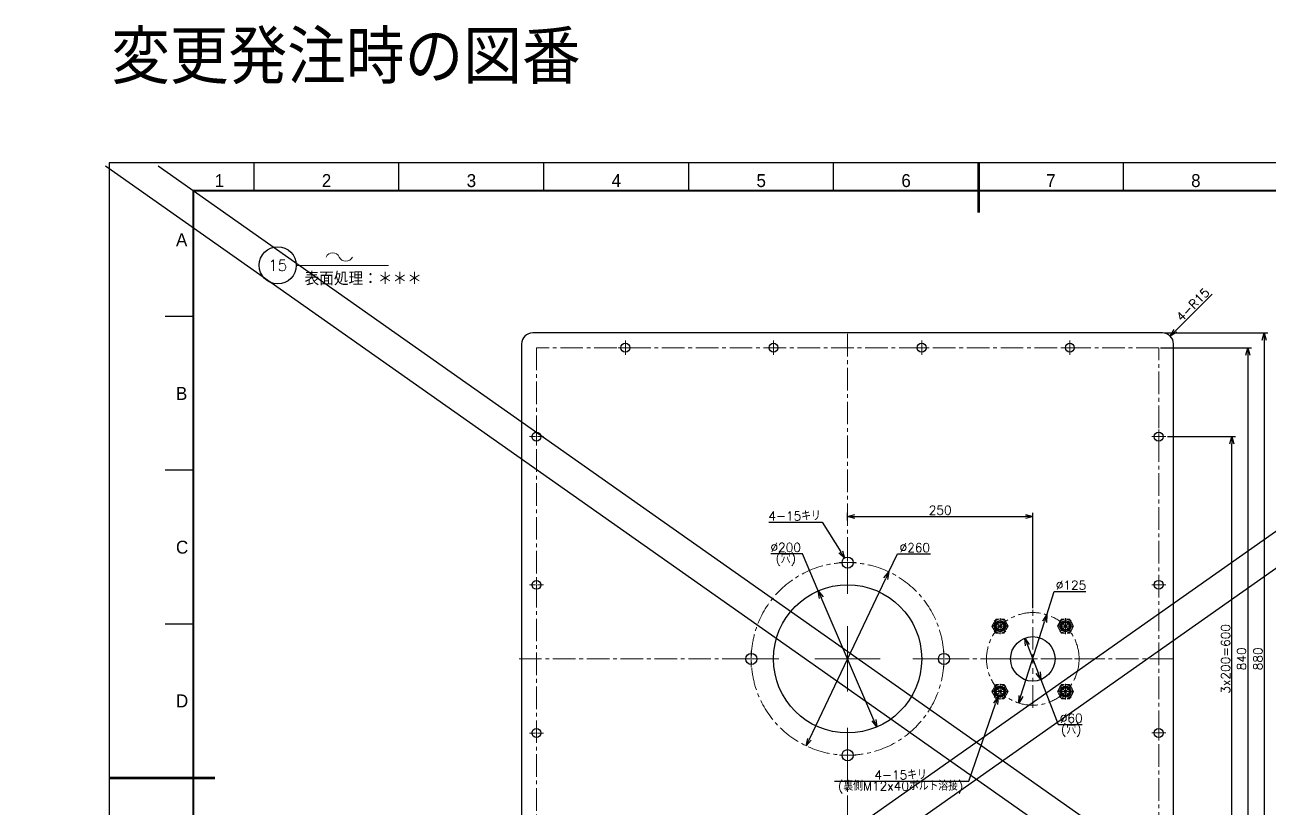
# Model space of a CAD drawing. Header units: millimetres. Extents: x 0 to 7745, y -34 to 1846.
# Drawn here: x 2538 to 4217, y 790 to 1846 of the extents above; entities that cross this region are included whole.
import ezdxf
from ezdxf import colors
from ezdxf.entities.mleader import LeaderData, LeaderLine
from ezdxf.enums import TextEntityAlignment as Align
from ezdxf.math import Vec2, Vec3

# ---------------------------------------------------------------- set-up
doc = ezdxf.new("R2010")
doc.units = ezdxf.units.MM
doc.header["$LTSCALE"] = 1.6
doc.header["$PDMODE"] = 99
doc.header["$PDSIZE"] = 1
doc.linetypes.add('CENTER2', pattern=[28.575, 19.05, -3.175, 3.175, -3.175])
doc.linetypes.add('HIDDEN2', pattern=[4.7625, 3.175, -1.5875])
for name, color, linetype, lineweight in [('01_外形線', 7, 'Continuous', 25), ('03_かくれ線', 6, 'HIDDEN2', 13), ('04_中心線', 1, 'CENTER2', 9), ('07_TEXT', 3, 'Continuous', 13), ('08_DIM', 3, 'Continuous', 13), ('99_図枠', 7, 'Continuous', 40)]:
    doc.layers.add(name, color=color, linetype=linetype, lineweight=lineweight)
doc.styles.add('KSS_TXT', font='txt.shx', dxfattribs={"bigfont": 'extfont2.shx'})
doc.styles.get("Standard").update_dxf_attribs({"font": 'txt.shx', "bigfont": 'extfont2.shx'})
doc.styles.add('表題用', font='MS PGothic.ttf')
doc.dimstyles.new('KSS_DIM', dxfattribs={"dimscale": 4, "dimtxt": 3, "dimasz": 2.5, "dimexe": 1.25, "dimexo": 0.625, "dimtad": 1, "dimdsep": 46, "dimtxsty": 'KSS_TXT', "dimblk": 'OPEN30', "dimcen": 0, "dimazin": 2, "dimtfac": 0.75, "dimtmove": 0, "dimatfit": 3, "dimldrblk": 'OPEN30', "dimfxl": 1.25, "dimtolj": 1, "dimarcsym": 0})
doc.dimstyles.new('KSS_DIM$3', dxfattribs={"dimscale": 4, "dimtxt": 3, "dimasz": 2.5, "dimexe": 1.25, "dimexo": 0.625, "dimtad": 1, "dimtih": 1, "dimtoh": 1, "dimdsep": 46, "dimtxsty": 'KSS_TXT', "dimblk": 'OPEN30', "dimcen": 0, "dimazin": 2, "dimtfac": 0.75, "dimtofl": 0, "dimtmove": 0, "dimatfit": 3, "dimldrblk": 'OPEN30', "dimfxl": 1.25, "dimtolj": 1, "dimarcsym": 0})

# ---------------------------------------------------------------- blocks, each defined once
blk = doc.blocks.new('*U283')
at = {"layer": '04_中心線', "color": 0, "linetype": 'CENTER2', "transparency": 16777216}
for p, q in [((-9.5, 0), (-1.2, 0)), ((0, 1.2), (0, 9.5)), ((1.2, 0), (9.5, 0)), ((0, -9.5), (0, -1.2))]:
    blk.add_line(p, q, dxfattribs=at)
at = {"layer": '04_中心線', "color": 0, "linetype": 'Continuous', "transparency": 16777216}
for p, q in [((-0.6, 0), (0.6, 0)), ((0, -0.6), (0, 0.6))]:
    blk.add_line(p, q, dxfattribs=at)
blk = doc.blocks.new('*U280')
at = {"layer": '04_中心線', "color": 0, "linetype": 'CENTER2', "transparency": 16777216}
for p, q in [((-9.5, 0), (-1.2, 0)), ((0, 1.2), (0, 9.5)), ((1.2, 0), (9.5, 0)), ((0, -9.5), (0, -1.2))]:
    blk.add_line(p, q, dxfattribs=at)
at = {"layer": '04_中心線', "color": 0, "linetype": 'Continuous', "transparency": 16777216}
for p, q in [((-0.6, 0), (0.6, 0)), ((0, -0.6), (0, 0.6))]:
    blk.add_line(p, q, dxfattribs=at)
blk = doc.blocks.new('*U282')
at = {"layer": '04_中心線', "color": 0, "linetype": 'CENTER2', "transparency": 16777216}
for p, q in [((-9.5, 0), (-1.2, 0)), ((0, 1.2), (0, 9.5)), ((1.2, 0), (9.5, 0)), ((0, -9.5), (0, -1.2))]:
    blk.add_line(p, q, dxfattribs=at)
at = {"layer": '04_中心線', "color": 0, "linetype": 'Continuous', "transparency": 16777216}
for p, q in [((-0.6, 0), (0.6, 0)), ((0, -0.6), (0, 0.6))]:
    blk.add_line(p, q, dxfattribs=at)
blk = doc.blocks.new('*U272')
at = {"layer": '04_中心線', "color": 0, "linetype": 'CENTER2', "transparency": 16777216}
for p, q in [((-9.5, 0), (-1.2, 0)), ((0, 1.2), (0, 9.5)), ((1.2, 0), (9.5, 0)), ((0, -9.5), (0, -1.2))]:
    blk.add_line(p, q, dxfattribs=at)
at = {"layer": '04_中心線', "color": 0, "linetype": 'Continuous', "transparency": 16777216}
for p, q in [((-0.6, 0), (0.6, 0)), ((0, -0.6), (0, 0.6))]:
    blk.add_line(p, q, dxfattribs=at)
blk = doc.blocks.new('*U273')
at = {"layer": '04_中心線', "color": 0, "linetype": 'CENTER2', "transparency": 16777216}
for p, q in [((-9.5, 0), (-1.2, 0)), ((0, 1.2), (0, 9.5)), ((1.2, 0), (9.5, 0)), ((0, -9.5), (0, -1.2))]:
    blk.add_line(p, q, dxfattribs=at)
at = {"layer": '04_中心線', "color": 0, "linetype": 'Continuous', "transparency": 16777216}
for p, q in [((-0.6, 0), (0.6, 0)), ((0, -0.6), (0, 0.6))]:
    blk.add_line(p, q, dxfattribs=at)
blk = doc.blocks.new('*U271')
at = {"layer": '04_中心線', "color": 0, "linetype": 'CENTER2', "transparency": 16777216}
for p, q in [((-9.5, 0), (-1.2, 0)), ((0, 1.2), (0, 9.5)), ((1.2, 0), (9.5, 0)), ((0, -9.5), (0, -1.2))]:
    blk.add_line(p, q, dxfattribs=at)
at = {"layer": '04_中心線', "color": 0, "linetype": 'Continuous', "transparency": 16777216}
for p, q in [((-0.6, 0), (0.6, 0)), ((0, -0.6), (0, 0.6))]:
    blk.add_line(p, q, dxfattribs=at)
blk = doc.blocks.new('*U276')
at = {"layer": '04_中心線', "color": 0, "linetype": 'CENTER2', "transparency": 16777216}
for p, q in [((-9.5, 0), (-1.2, 0)), ((0, 1.2), (0, 9.5)), ((1.2, 0), (9.5, 0)), ((0, -9.5), (0, -1.2))]:
    blk.add_line(p, q, dxfattribs=at)
at = {"layer": '04_中心線', "color": 0, "linetype": 'Continuous', "transparency": 16777216}
for p, q in [((-0.6, 0), (0.6, 0)), ((0, -0.6), (0, 0.6))]:
    blk.add_line(p, q, dxfattribs=at)
blk = doc.blocks.new('*U277')
at = {"layer": '04_中心線', "color": 0, "linetype": 'CENTER2', "transparency": 16777216}
for p, q in [((-9.5, 0), (-1.2, 0)), ((0, 1.2), (0, 9.5)), ((1.2, 0), (9.5, 0)), ((0, -9.5), (0, -1.2))]:
    blk.add_line(p, q, dxfattribs=at)
at = {"layer": '04_中心線', "color": 0, "linetype": 'Continuous', "transparency": 16777216}
for p, q in [((-0.6, 0), (0.6, 0)), ((0, -0.6), (0, 0.6))]:
    blk.add_line(p, q, dxfattribs=at)
blk = doc.blocks.new('*U275')
at = {"layer": '04_中心線', "color": 0, "linetype": 'CENTER2', "transparency": 16777216}
for p, q in [((-9.5, 0), (-1.2, 0)), ((0, 1.2), (0, 9.5)), ((1.2, 0), (9.5, 0)), ((0, -9.5), (0, -1.2))]:
    blk.add_line(p, q, dxfattribs=at)
at = {"layer": '04_中心線', "color": 0, "linetype": 'Continuous', "transparency": 16777216}
for p, q in [((-0.6, 0), (0.6, 0)), ((0, -0.6), (0, 0.6))]:
    blk.add_line(p, q, dxfattribs=at)
blk = doc.blocks.new('*U278')
at = {"layer": '04_中心線', "color": 0, "linetype": 'CENTER2', "transparency": 16777216}
for p, q in [((-9.5, 0), (-1.2, 0)), ((0, 1.2), (0, 9.5)), ((1.2, 0), (9.5, 0)), ((0, -9.5), (0, -1.2))]:
    blk.add_line(p, q, dxfattribs=at)
at = {"layer": '04_中心線', "color": 0, "linetype": 'Continuous', "transparency": 16777216}
for p, q in [((-0.6, 0), (0.6, 0)), ((0, -0.6), (0, 0.6))]:
    blk.add_line(p, q, dxfattribs=at)
blk = doc.blocks.new('*U279')
at = {"layer": '04_中心線', "color": 0, "linetype": 'CENTER2', "transparency": 16777216}
for p, q in [((0, 88), (0, 443.5)), ((-443.5, 0), (-88, 0)), ((88, 0), (443.5, 0)), ((0, -443.5), (0, -88))]:
    blk.add_line(p, q, dxfattribs=at)
at = {"layer": '04_中心線', "color": 0, "linetype": 'Continuous', "transparency": 16777216}
for p, q in [((0, -44), (0, 44)), ((-44, 0), (44, 0))]:
    blk.add_line(p, q, dxfattribs=at)
blk = doc.blocks.new('*U287')
at = {"layer": '04_中心線', "color": 0, "linetype": 'CENTER2', "transparency": 16777216}
for p, q in [((-11, 0), (-1.5, 0)), ((0, 1.5), (0, 11)), ((1.5, 0), (11, 0)), ((0, -11), (0, -1.5))]:
    blk.add_line(p, q, dxfattribs=at)
at = {"layer": '04_中心線', "color": 0, "linetype": 'Continuous', "transparency": 16777216}
for p, q in [((-0.75, 0), (0.75, 0)), ((0, -0.75), (0, 0.75))]:
    blk.add_line(p, q, dxfattribs=at)
blk = doc.blocks.new('*U288')
at = {"layer": '04_中心線', "color": 0, "linetype": 'CENTER2', "transparency": 16777216}
for p, q in [((-11, 0), (-1.5, 0)), ((0, 1.5), (0, 11)), ((1.5, 0), (11, 0)), ((0, -11), (0, -1.5))]:
    blk.add_line(p, q, dxfattribs=at)
at = {"layer": '04_中心線', "color": 0, "linetype": 'Continuous', "transparency": 16777216}
for p, q in [((-0.75, 0), (0.75, 0)), ((0, -0.75), (0, 0.75))]:
    blk.add_line(p, q, dxfattribs=at)
blk = doc.blocks.new('*U289')
at = {"layer": '04_中心線', "color": 0, "linetype": 'CENTER2', "transparency": 16777216}
for p, q in [((-11, 0), (-1.5, 0)), ((0, 1.5), (0, 11)), ((1.5, 0), (11, 0)), ((0, -11), (0, -1.5))]:
    blk.add_line(p, q, dxfattribs=at)
at = {"layer": '04_中心線', "color": 0, "linetype": 'Continuous', "transparency": 16777216}
for p, q in [((-0.75, 0), (0.75, 0)), ((0, -0.75), (0, 0.75))]:
    blk.add_line(p, q, dxfattribs=at)
blk = doc.blocks.new('*U290')
at = {"layer": '04_中心線', "color": 0, "linetype": 'CENTER2', "transparency": 16777216}
for p, q in [((-11, 0), (-1.5, 0)), ((0, 1.5), (0, 11)), ((1.5, 0), (11, 0)), ((0, -11), (0, -1.5))]:
    blk.add_line(p, q, dxfattribs=at)
at = {"layer": '04_中心線', "color": 0, "linetype": 'Continuous', "transparency": 16777216}
for p, q in [((-0.75, 0), (0.75, 0)), ((0, -0.75), (0, 0.75))]:
    blk.add_line(p, q, dxfattribs=at)
blk = doc.blocks.new('_Open30')
at = {"color": 0, "linetype": 'ByBlock', "lineweight": -2}
for p, q in [((-1, 0.27), (0, 0)), ((0, 0), (-1, -0.27)), ((0, 0), (-1, 0))]:
    blk.add_line(p, q, dxfattribs=at)
blk = doc.blocks.new('*D295')
at = {"layer": '08_DIM', "color": 0, "lineweight": -2, "transparency": 16777216}
for p, q in [((3648.8, 1176.8), (3648.8, 1187.2)), ((3658.8, 1182.2), (3888.8, 1182.2)), ((3898.8, 1058.6), (3898.8, 1187.2))]:
    blk.add_line(p, q, dxfattribs=at)
at = {"layer": 'Defpoints', "color": 0, "transparency": 16777216}
for p in [(3898.8, 1182.2), (3648.8, 1174.3), (3898.8, 1056.1)]:
    blk.add_point(p, dxfattribs=at)
at = {"layer": '08_DIM', "color": 0, "lineweight": -2, "transparency": 16777216, "xscale": 10, "yscale": 10, "zscale": 10, "rotation": 180}
blk.add_blockref('_Open30', (3648.8, 1182.2), dxfattribs=at)
at = {"layer": '08_DIM', "color": 0, "lineweight": -2, "transparency": 16777216, "xscale": 10, "yscale": 10, "zscale": 10}
blk.add_blockref('_Open30', (3898.8, 1182.2), dxfattribs=at)
at = {"layer": '08_DIM', "color": 0, "transparency": 16777216, "insert": (3773.8, 1190.7), "char_height": 12, "attachment_point": 5, "style": 'KSS_TXT'}
blk.add_mtext('\\A1;250', dxfattribs=at)
blk = doc.blocks.new('*D296')
at = {"layer": '08_DIM', "color": 0, "linetype": 'ByBlock', "lineweight": -2, "transparency": 16777216}
for p, q in [((3704.6, 1107.5), (3716.1, 1131.7)), ((3716.1, 1131.7), (3760.6, 1131.7)), ((3597.4, 881.7), (3700.3, 1098.5))]:
    blk.add_line(p, q, dxfattribs=at)
at = {"layer": 'Defpoints', "color": 0, "transparency": 16777216}
for p in [(3704.6, 1107.5), (3593.1, 872.6)]:
    blk.add_point(p, dxfattribs=at)
at = {"layer": '08_DIM', "color": 0, "lineweight": -2, "transparency": 16777216, "xscale": 10, "yscale": 10, "zscale": 10}
for p, rotation in [((3704.6, 1107.5), 64.6004417280221), ((3593.1, 872.6), 244.6004417280221)]:
    blk.add_blockref('_Open30', p, dxfattribs=dict(at, rotation=rotation))
at = {"layer": '08_DIM', "color": 0, "transparency": 16777216, "insert": (3739.6, 1140.2), "char_height": 12, "attachment_point": 5, "style": 'KSS_TXT'}
blk.add_mtext('\\A1;%%C260', dxfattribs=at)
blk = doc.blocks.new('*D297')
at = {"layer": '08_DIM', "color": 0, "lineweight": -2, "transparency": 16777216}
for p, q in [((3542.5, 1174.4), (3614.6, 1174.4)), ((3614.6, 1174.4), (3639.5, 1134.7))]:
    blk.add_line(p, q, dxfattribs=at)
at = {"layer": 'Defpoints', "color": 0, "transparency": 16777216}
for p in [(3644.8, 1126.2), (3652.8, 1113.5)]:
    blk.add_point(p, dxfattribs=at)
at = {"layer": '08_DIM', "color": 0, "lineweight": -2, "transparency": 16777216, "xscale": 10, "yscale": 10, "zscale": 10, "rotation": 302.0703225470202}
blk.add_blockref('_Open30', (3644.8, 1126.2), dxfattribs=at)
at = {"layer": '08_DIM', "color": 0, "transparency": 16777216, "insert": (3577.3, 1182.9), "char_height": 12, "attachment_point": 5, "style": 'KSS_TXT'}
blk.add_mtext('\\A1;4-15キリ', dxfattribs=at)
blk = doc.blocks.new('*D291')
at = {"layer": '08_DIM', "color": 0, "lineweight": -2, "transparency": 16777216}
for p, q in [((3812.3, 825), (3848.7, 929.6)), ((3631, 825), (3812.3, 825))]:
    blk.add_line(p, q, dxfattribs=at)
at = {"layer": 'Defpoints', "color": 0, "transparency": 16777216}
for p in [(3856.9, 953.2), (3851.9, 939)]:
    blk.add_point(p, dxfattribs=at)
at = {"layer": '08_DIM', "color": 0, "lineweight": -2, "transparency": 16777216, "xscale": 10, "yscale": 10, "zscale": 10, "rotation": 70.85017810021199}
blk.add_blockref('_Open30', (3851.9, 939), dxfattribs=at)
at = {"layer": '08_DIM', "color": 0, "transparency": 16777216, "char_height": 12, "attachment_point": 5, "style": 'KSS_TXT'}
for s, insert in [('\\A1;4-15キリ', (3720.4, 833.5)), ('\\A1;(裏側M12x40ボルト溶接)', (3720.4, 816.5))]:
    blk.add_mtext(s, dxfattribs=dict(at, insert=insert))
blk = doc.blocks.new('*D292')
at = {"layer": '08_DIM', "color": 0, "linetype": 'ByBlock', "lineweight": -2, "transparency": 16777216}
for p, q in [((3917.9, 1049.6), (3927.9, 1081)), ((3927.9, 1081), (3970.4, 1081)), ((3882.8, 940.1), (3914.8, 1040.1))]:
    blk.add_line(p, q, dxfattribs=at)
at = {"layer": 'Defpoints', "color": 0, "transparency": 16777216}
for p in [(3917.9, 1049.6), (3879.8, 930.5)]:
    blk.add_point(p, dxfattribs=at)
at = {"layer": '08_DIM', "color": 0, "lineweight": -2, "transparency": 16777216, "xscale": 10, "yscale": 10, "zscale": 10}
for p, rotation in [((3917.9, 1049.6), 72.26274277847683), ((3879.8, 930.5), 252.2627427784768)]:
    blk.add_blockref('_Open30', p, dxfattribs=dict(at, rotation=rotation))
at = {"layer": '08_DIM', "color": 0, "transparency": 16777216, "insert": (3950.4, 1089.5), "char_height": 12, "attachment_point": 5, "style": 'KSS_TXT'}
blk.add_mtext('\\A1;%%C125', dxfattribs=at)
blk = doc.blocks.new('*D293')
at = {"layer": '08_DIM', "color": 0, "linetype": 'ByBlock', "lineweight": -2, "transparency": 16777216}
for p, q in [((3891.6, 1008.7), (3906.1, 971.4)), ((3909.7, 962.1), (3933.2, 901.4)), ((3933.2, 901.4), (3965.7, 901.4))]:
    blk.add_line(p, q, dxfattribs=at)
at = {"layer": 'Defpoints', "color": 0, "transparency": 16777216}
for p in [(3888, 1018), (3909.7, 962.1)]:
    blk.add_point(p, dxfattribs=at)
at = {"layer": '08_DIM', "color": 0, "lineweight": -2, "transparency": 16777216, "xscale": 10, "yscale": 10, "zscale": 10}
for p, rotation in [((3888, 1018), 111.1932044632491), ((3909.7, 962.1), 291.1932044632491)]:
    blk.add_blockref('_Open30', p, dxfattribs=dict(at, rotation=rotation))
at = {"layer": '08_DIM', "color": 0, "transparency": 16777216, "char_height": 12, "attachment_point": 5, "style": 'KSS_TXT'}
for s, insert in [('\\A1;%%C60', (3950.7, 909.9)), ('\\A1;(穴)', (3950.7, 892.9))]:
    blk.add_mtext(s, dxfattribs=dict(at, insert=insert))
blk = doc.blocks.new('*D294')
at = {"layer": '08_DIM', "color": 0, "linetype": 'ByBlock', "lineweight": -2, "transparency": 16777216}
for p, q in [((3587.8, 1132), (3545.3, 1132)), ((3609.3, 1081.9), (3587.8, 1132)), ((3684.4, 907.4), (3613.3, 1072.7))]:
    blk.add_line(p, q, dxfattribs=at)
at = {"layer": 'Defpoints', "color": 0, "transparency": 16777216}
for p in [(3609.3, 1081.9), (3688.3, 898.2)]:
    blk.add_point(p, dxfattribs=at)
at = {"layer": '08_DIM', "color": 0, "lineweight": -2, "transparency": 16777216, "xscale": 10, "yscale": 10, "zscale": 10}
for p, rotation in [((3609.3, 1081.9), 113.2718934983957), ((3688.3, 898.2), 293.2718934983957)]:
    blk.add_blockref('_Open30', p, dxfattribs=dict(at, rotation=rotation))
at = {"layer": '08_DIM', "color": 0, "transparency": 16777216, "char_height": 12, "attachment_point": 5, "style": 'KSS_TXT'}
for s, insert in [('\\A1;%%C200', (3565.3, 1140.5)), ('\\A1;(穴)', (3565.3, 1123.5))]:
    blk.add_mtext(s, dxfattribs=dict(at, insert=insert))
blk = doc.blocks.new('*U298')
at = {"layer": '04_中心線', "color": 0, "linetype": 'CENTER2', "transparency": 16777216}
for p, q in [((0, 12.5), (0, 66)), ((-66, 0), (-12.5, 0)), ((12.5, 0), (66, 0)), ((0, -66), (0, -12.5))]:
    blk.add_line(p, q, dxfattribs=at)
at = {"layer": '04_中心線', "color": 0, "linetype": 'Continuous', "transparency": 16777216}
for p, q in [((-6.25, 0), (6.25, 0)), ((0, -6.25), (0, 6.25))]:
    blk.add_line(p, q, dxfattribs=at)
blk = doc.blocks.new('*U299')
at = {"layer": '04_中心線', "color": 0, "linetype": 'CENTER2', "transparency": 16777216}
for p, q in [((-11, 0), (-1.5, 0)), ((0, 1.5), (0, 11)), ((1.5, 0), (11, 0)), ((0, -11), (0, -1.5))]:
    blk.add_line(p, q, dxfattribs=at)
at = {"layer": '04_中心線', "color": 0, "linetype": 'Continuous', "transparency": 16777216}
for p, q in [((-0.7, 0), (0.7, 0)), ((0, -0.7), (0, 0.7))]:
    blk.add_line(p, q, dxfattribs=at)
blk = doc.blocks.new('*U300')
at = {"layer": '04_中心線', "color": 0, "linetype": 'CENTER2', "transparency": 16777216}
for p, q in [((-11, 0), (-1.5, 0)), ((0, 1.5), (0, 11)), ((1.5, 0), (11, 0)), ((0, -11), (0, -1.5))]:
    blk.add_line(p, q, dxfattribs=at)
at = {"layer": '04_中心線', "color": 0, "linetype": 'Continuous', "transparency": 16777216}
for p, q in [((-0.7, 0), (0.7, 0)), ((0, -0.7), (0, 0.7))]:
    blk.add_line(p, q, dxfattribs=at)
blk = doc.blocks.new('*U301')
at = {"layer": '04_中心線', "color": 0, "linetype": 'CENTER2', "transparency": 16777216}
for p, q in [((-11, 0), (-1.5, 0)), ((0, 1.5), (0, 11)), ((1.5, 0), (11, 0)), ((0, -11), (0, -1.5))]:
    blk.add_line(p, q, dxfattribs=at)
at = {"layer": '04_中心線', "color": 0, "linetype": 'Continuous', "transparency": 16777216}
for p, q in [((-0.7, 0), (0.7, 0)), ((0, -0.7), (0, 0.7))]:
    blk.add_line(p, q, dxfattribs=at)
blk = doc.blocks.new('*U302')
at = {"layer": '04_中心線', "color": 0, "linetype": 'CENTER2', "transparency": 16777216}
for p, q in [((-11, 0), (-1.5, 0)), ((0, 1.5), (0, 11)), ((1.5, 0), (11, 0)), ((0, -11), (0, -1.5))]:
    blk.add_line(p, q, dxfattribs=at)
at = {"layer": '04_中心線', "color": 0, "linetype": 'Continuous', "transparency": 16777216}
for p, q in [((-0.7, 0), (0.7, 0)), ((0, -0.7), (0, 0.7))]:
    blk.add_line(p, q, dxfattribs=at)
blk = doc.blocks.new('*D305')
at = {"layer": '08_DIM', "color": 0, "lineweight": -2, "transparency": 16777216}
for p, q in [((4080.8, 1290.1), (4172.6, 1290.1)), ((4167.6, 700.1), (4167.6, 1280.1)), ((4080.8, 690.1), (4172.6, 690.1))]:
    blk.add_line(p, q, dxfattribs=at)
at = {"layer": 'Defpoints', "color": 0, "transparency": 16777216}
for p in [(4078.3, 1290.1), (4167.6, 1290.1), (4078.3, 690.1)]:
    blk.add_point(p, dxfattribs=at)
at = {"layer": '08_DIM', "color": 0, "lineweight": -2, "transparency": 16777216, "xscale": 10, "yscale": 10, "zscale": 10}
for p, rotation in [((4167.6, 1290.1), 90), ((4167.6, 690.1), 270)]:
    blk.add_blockref('_Open30', p, dxfattribs=dict(at, rotation=rotation))
at = {"layer": '08_DIM', "color": 0, "transparency": 16777216, "insert": (4159.1, 990.1), "char_height": 12, "attachment_point": 5, "rotation": 90, "style": 'KSS_TXT'}
blk.add_mtext('\\A1;3x200=600', dxfattribs=at)
blk = doc.blocks.new('*D306')
at = {"layer": '08_DIM', "color": 0, "lineweight": -2, "transparency": 16777216}
for p, q in [((4076.3, 1430.1), (4216.3, 1430.1)), ((4211.3, 1420.1), (4211.3, 560.1)), ((4076.3, 550.1), (4216.3, 550.1))]:
    blk.add_line(p, q, dxfattribs=at)
at = {"layer": 'Defpoints', "color": 0, "transparency": 16777216}
for p in [(4073.8, 1430.1), (4073.8, 550.1), (4211.3, 550.1)]:
    blk.add_point(p, dxfattribs=at)
at = {"layer": '08_DIM', "color": 0, "lineweight": -2, "transparency": 16777216, "xscale": 10, "yscale": 10, "zscale": 10}
for p, rotation in [((4211.3, 1430.1), 90), ((4211.3, 550.1), 270)]:
    blk.add_blockref('_Open30', p, dxfattribs=dict(at, rotation=rotation))
at = {"layer": '08_DIM', "color": 0, "transparency": 16777216, "insert": (4202.8, 990.1), "char_height": 12, "attachment_point": 5, "rotation": 90, "style": 'KSS_TXT'}
blk.add_mtext('\\A1;880', dxfattribs=at)
blk = doc.blocks.new('*D307')
at = {"layer": '08_DIM', "color": 0, "lineweight": -2, "transparency": 16777216}
for p, q in [((4071.3, 1410.1), (4194.1, 1410.1)), ((4189.1, 1400.1), (4189.1, 580.1)), ((4071.3, 570.1), (4194.1, 570.1))]:
    blk.add_line(p, q, dxfattribs=at)
at = {"layer": 'Defpoints', "color": 0, "transparency": 16777216}
for p in [(4068.8, 1410.1), (4068.8, 570.1), (4189.1, 570.1)]:
    blk.add_point(p, dxfattribs=at)
at = {"layer": '08_DIM', "color": 0, "lineweight": -2, "transparency": 16777216, "xscale": 10, "yscale": 10, "zscale": 10}
for p, rotation in [((4189.1, 1410.1), 90), ((4189.1, 570.1), 270)]:
    blk.add_blockref('_Open30', p, dxfattribs=dict(at, rotation=rotation))
at = {"layer": '08_DIM', "color": 0, "transparency": 16777216, "insert": (4180.6, 990.1), "char_height": 12, "attachment_point": 5, "rotation": 90, "style": 'KSS_TXT'}
blk.add_mtext('\\A1;840', dxfattribs=at)
blk = doc.blocks.new('AM_BALLOON1')
at = {"transparency": 16777216}
blk.add_circle((0, 0), 5, dxfattribs=at)
blk.add_attdef('B_NUMBER', text='', height=3, dxfattribs=at).set_placement((0, 0), align=Align.MIDDLE_CENTER)
blk = doc.blocks.new('_OPEN')
at = {"color": 0, "linetype": 'ByBlock'}
for p, q in [((-1, 0.17), (0, 0)), ((0, 0), (-1, -0.17)), ((0, 0), (-1, 0))]:
    blk.add_line(p, q, dxfattribs=at)
blk = doc.blocks.new('p1ba05')
for centre, start, end in [((-2.95, 0.29), 24.2276, 155.5758), ((0, 1.62), 204.2276, 335.5758)]:
    blk.add_arc(centre, 1.62, start, end)
blk = doc.blocks.new('*D309')
at = {"layer": '08_DIM', "color": 0, "lineweight": -2, "transparency": 16777216}
blk.add_line((4091.5, 1432.7), (4141.1, 1482.3), dxfattribs=at)
at = {"layer": 'Defpoints', "color": 0, "transparency": 16777216}
for p in [(4193.3, 1534.5), (4193.3, 1534.5), (4084.4, 1425.7)]:
    blk.add_point(p, dxfattribs=at)
at = {"layer": '08_DIM', "color": 0, "lineweight": -2, "transparency": 16777216, "xscale": 10, "yscale": 10, "zscale": 10, "rotation": 225}
blk.add_blockref('_Open30', (4084.4, 1425.7), dxfattribs=at)
at = {"layer": '08_DIM', "color": 0, "transparency": 16777216, "insert": (4114.9, 1468.2), "char_height": 12, "attachment_point": 5, "rotation": 45, "style": 'KSS_TXT'}
blk.add_mtext('\\A1;4-R15', dxfattribs=at)

msp = doc.modelspace()

# ---------------------------------------------------------------- linework, layer by layer
for p, q in [((2646.993, 1655.492), (4999.083, 0)), ((4999.083, 1655.492), (2646.993, 0)), ((4928.044, 1655.492), (2646.993, 50)), ((2718.032, 1655.492), (4999.083, 50)), ((4003.589, 1430.066), (4003.589, 1430.066))]:
    msp.add_line(p, q)
at = {"layer": '01_外形線'}
msp.add_lwpolyline([(3223.831, 550.066), (4073.831, 550.066, 0.41421356), (4088.831, 565.066), (4088.831, 1415.066, 0.41421356), (4073.831, 1430.066), (3223.831, 1430.066, 0.41421356), (3208.831, 1415.066), (3208.831, 565.066, 0.41421356)], format="xyb", close=True, dxfattribs=at)
for centre, radius in [((3348.831, 1410.066), 6), ((3548.831, 1410.066), 6), ((3748.831, 1410.066), 6), ((3948.831, 1410.066), 6), ((3228.831, 1290.026), 6), ((4068.831, 1290.066), 6), ((3648.831, 1120.066), 7.5), ((3228.831, 1089.986), 6), ((4068.831, 1090.066), 6), ((3648.831, 990.066), 100), ((3854.637, 1034.26), 7.5), ((3943.025, 1034.26), 7.5), ((3854.637, 1034.26), 6), ((3854.637, 1034.26), 5.053), ((3943.025, 1034.26), 6), ((3943.025, 1034.26), 5.053), ((3898.831, 990.066), 30), ((3518.831, 990.066), 7.5), ((3778.831, 990.066), 7.5), ((3854.637, 945.872), 7.5), ((3854.637, 945.872), 6), ((3854.637, 945.872), 5.053), ((3943.025, 945.872), 7.5), ((3943.025, 945.872), 6), ((3943.025, 945.872), 5.053), ((3228.831, 889.986), 6), ((4068.831, 890.066), 6), ((3648.831, 860.066), 7.5)]:
    msp.add_circle(centre, radius, dxfattribs=at)
at = {"layer": '03_かくれ線'}
for points in [[(3849.152, 1043.76), (3843.667, 1034.26)], [(3860.122, 1043.76), (3849.152, 1043.76)], [(3865.606, 1034.26), (3860.122, 1043.76)], [(3937.54, 1043.76), (3932.056, 1034.26)], [(3948.51, 1043.76), (3937.54, 1043.76)], [(3953.995, 1034.26), (3948.51, 1043.76)], [(3843.667, 1034.26), (3849.152, 1024.76)], [(3849.152, 1024.76), (3860.122, 1024.76)], [(3860.122, 1024.76), (3865.606, 1034.26)], [(3932.056, 1034.26), (3937.54, 1024.76)], [(3937.54, 1024.76), (3948.51, 1024.76)], [(3948.51, 1024.76), (3953.995, 1034.26)], [(3849.152, 955.372), (3843.667, 945.872)], [(3843.667, 945.872), (3849.152, 936.372)], [(3860.122, 955.372), (3849.152, 955.372)], [(3865.606, 945.872), (3860.122, 955.372)], [(3860.122, 936.372), (3865.606, 945.872)], [(3937.54, 955.372), (3932.056, 945.872)], [(3932.056, 945.872), (3937.54, 936.372)], [(3948.51, 955.372), (3937.54, 955.372)], [(3953.995, 945.872), (3948.51, 955.372)], [(3948.51, 936.372), (3953.995, 945.872)], [(3849.152, 936.372), (3860.122, 936.372)], [(3937.54, 936.372), (3948.51, 936.372)]]:
    msp.add_lwpolyline(points, dxfattribs=at)
for centre in [(3854.637, 1034.26), (3943.025, 1034.26), (3854.637, 945.872), (3943.025, 945.872)]:
    msp.add_circle(centre, 9.5, dxfattribs=at)
at = {"layer": '04_中心線'}
msp.add_lwpolyline([(3228.831, 570.066), (4068.831, 570.066), (4068.831, 1410.066), (3228.831, 1410.066)], close=True, dxfattribs=at)
for points in [[(3854.637, 1045.01), (3854.637, 1023.51)], [(3943.025, 1045.01), (3943.025, 1023.51)], [(3865.387, 1034.26), (3843.887, 1034.26)], [(3953.775, 1034.26), (3932.275, 1034.26)], [(3854.637, 956.622), (3854.637, 935.122)], [(3943.025, 956.622), (3943.025, 935.122)], [(3865.387, 945.872), (3843.887, 945.872)], [(3953.775, 945.872), (3932.275, 945.872)]]:
    msp.add_lwpolyline(points, dxfattribs=at)
for centre, radius in [((3648.831, 990.066), 130), ((3898.831, 990.066), 62.5)]:
    msp.add_circle(centre, radius, dxfattribs=at)
at = {"layer": '08_DIM'}
msp.add_line((2904.602, 1521.219), (3028.952, 1521.219), dxfattribs=at)
at = {"layer": '99_図枠', "lineweight": 25}
for p, q in [((2847.673, 1621.615), (2847.673, 1659.49)), ((3043.256, 1621.615), (3043.256, 1659.49)), ((3238.839, 1621.615), (3238.839, 1659.49)), ((3434.421, 1621.615), (3434.421, 1659.49)), ((3630.004, 1621.615), (3630.004, 1659.49)), ((4021.17, 1621.615), (4021.17, 1659.49)), ((2765.6, 1452.033), (2727.725, 1452.033)), ((2765.6, 1244.575), (2727.725, 1244.575)), ((2765.6, 1037.118), (2727.725, 1037.118))]:
    msp.add_line(p, q, dxfattribs=at)
at = {"layer": '99_図枠', "lineweight": 53}
for p, q in [((3825.587, 1659.49), (3825.587, 1592.48)), ((2652.09, 829.66), (2794.735, 829.66))]:
    msp.add_line(p, q, dxfattribs=at)
at = {"layer": '99_図枠'}
msp.add_lwpolyline([(2765.6, 37.706), (4961.208, 37.706), (4961.208, 1621.615), (2765.6, 1621.615)], close=True, dxfattribs=at)
at = {"layer": 'Defpoints'}
msp.add_lwpolyline([(2652.09, 0), (4999.083, 0), (4999.083, 1659.49), (2652.09, 1659.49)], close=True, dxfattribs=at)

# ---------------------------------------------------------------- block references
at = {"layer": '04_中心線', "linetype": 'CENTER2'}
for name, p in [('*U279', (3648.831, 990.066)), ('*U273', (4068.831, 1290.066)), ('*U287', (3648.831, 1120.066)), ('*U272', (4068.831, 1090.066)), ('*U298', (3898.831, 990.066)), ('*U289', (3518.831, 990.066)), ('*U288', (3778.831, 990.066)), ('*U271', (4068.831, 890.066)), ('*U290', (3648.831, 860.066))]:
    msp.add_blockref(name, p, dxfattribs=at)
for name, p, rotation in [('*U278', (3348.831, 1410.066), 89.99999999999999), ('*U275', (3548.831, 1410.066), 89.99999999999999), ('*U276', (3748.831, 1410.066), 89.99999999999999), ('*U277', (3948.831, 1410.066), 89.99999999999999), ('*U280', (3228.831, 1290.026), 180), ('*U283', (3228.831, 1089.986), 180), ('*U300', (3854.637, 1034.26), 45.00000000000001), ('*U299', (3943.025, 1034.26), 45.00000000000001), ('*U301', (3854.637, 945.872), 45.00000000000001), ('*U302', (3943.025, 945.872), 45.00000000000001), ('*U282', (3228.831, 889.986), 180)]:
    msp.add_blockref(name, p, dxfattribs=dict(at, rotation=rotation))
at = {"layer": '08_DIM', "xscale": 6, "yscale": 6, "zscale": 6}
msp.add_blockref('p1ba05', (2971.476, 1526.69), dxfattribs=at)

# ---------------------------------------------------------------- texts
at = {"layer": '07_TEXT', "attachment_point": 1, "style": 'KSS_TXT'}
for s, insert, char_height in [('変更発注時の図番', (2654.841, 1838.092), 72), ('表面処理：＊＊＊', (2915.744, 1512.28), 18)]:
    msp.add_mtext(s, dxfattribs=dict(at, insert=insert, char_height=char_height))
at = {"layer": '99_図枠', "lineweight": 13, "style": '表題用'}
for s, p in [('1', (2800.924, 1621.615)), ('2', (2945.465, 1621.615)), ('3', (3141.047, 1621.615)), ('4', (3336.63, 1621.615)), ('5', (3532.213, 1621.615)), ('6', (3727.796, 1621.615)), ('7', (3923.378, 1621.615)), ('8', (4118.961, 1621.615))]:
    msp.add_text(s, height=17.481, dxfattribs=at).set_placement(p, align=Align.BOTTOM_CENTER)
for s, p in [('A', (2742.292, 1555.761)), ('B', (2742.292, 1348.304)), ('C', (2742.292, 1140.846)), ('D', (2742.292, 933.389))]:
    msp.add_text(s, height=17.481, dxfattribs=at).set_placement(p, align=Align.MIDDLE_LEFT)

# ---------------------------------------------------------------- dimensions: what is measured, and where the dimension line sits
at = {"layer": '08_DIM'}
dim = msp.add_linear_dim(base=(4193.273, 1534.508), p1=(4084.438, 1425.673), p2=(4193.273, 1534.508), angle=45, text='4-R15', dimstyle='KSS_DIM', override={"dimse1": 1, "dimse2": 1, "dimsd2": 1}, dxfattribs=at)
dim.commit()
dim.dimension.update_dxf_attribs({"geometry": '*D309', "text_midpoint": (4120.912, 1462.148), "dimtype": 161})
for base, p1, p2, picture, middle in [((4211.28, 550.066), (4073.831, 1430.066), (4073.831, 550.066), '*D306', (4202.78, 990.066)), ((4189.087, 570.066), (4068.831, 1410.066), (4068.831, 570.066), '*D307', (4180.587, 990.066))]:
    dim = msp.add_linear_dim(base=base, p1=p1, p2=p2, angle=90, dimstyle='KSS_DIM', dxfattribs=at)
    dim.commit()
    dim.dimension.update_dxf_attribs({"geometry": picture, "text_midpoint": middle})
dim = msp.add_linear_dim(base=(4167.607, 1290.066), p1=(4078.331, 690.066), p2=(4078.331, 1290.066), angle=90, text='3x200=<>', dimstyle='KSS_DIM', dxfattribs=at)
dim.commit()
dim.dimension.update_dxf_attribs({"geometry": '*D305', "text_midpoint": (4159.107, 990.066)})
dim = msp.add_linear_dim(base=(3898.831, 1182.194), p1=(3648.831, 1174.283), p2=(3898.831, 1056.066), dimstyle='KSS_DIM', dxfattribs=at)
dim.commit()
dim.dimension.update_dxf_attribs({"geometry": '*D295', "text_midpoint": (3773.831, 1190.694)})
for p1, p2, text, override, picture, middle in [((3652.813, 1113.494), (3644.849, 1126.205), '4-<>キリ', {"dimpost": '<>'}, '*D297', (3577.33, 1174.434)), ((3856.863, 953.191), (3851.942, 939.021), '4-<>', {"dimpost": '<>キリ\\X(裏側M12x40ボルト溶接)'}, '*D291', (3720.434, 824.962))]:
    dim = msp.add_diameter_dim_2p(p1=p1, p2=p2, text=text, dimstyle='KSS_DIM$3', override=override, dxfattribs=at)
    dim.commit()
    dim.dimension.update_dxf_attribs({"geometry": picture, "text_midpoint": middle, "dimtype": 163})
for p1, p2, override, picture, middle in [((3688.34, 898.202), (3609.322, 1081.93), {"dimpost": '%%C<>\\X(穴)', "dimtix": 1, "dimatfit": 2, "dimfxl": 1.2}, '*D294', (3565.269, 1132.042)), ((3593.07, 872.632), (3704.592, 1107.5), {"dimpost": '%%C<>', "dimtix": 1, "dimatfit": 2, "dimfxl": 1.2}, '*D296', (3739.592, 1131.72)), ((3879.79, 930.537), (3917.872, 1049.595), {"dimpost": '%%C<>', "dimtix": 1, "dimatfit": 2, "dimfxl": 1.2}, '*D292', (3950.432, 1081.047)), ((3887.986, 1018.037), (3909.676, 962.095), {"dimpost": '%%C<>\\X(穴)', "dimtix": 1, "dimatfit": 2, "dimfxl": 1.2}, '*D293', (3950.705, 901.413))]:
    dim = msp.add_diameter_dim_2p(p1=p1, p2=p2, dimstyle='KSS_DIM$3', override=override, dxfattribs=at)
    dim.commit()
    dim.dimension.update_dxf_attribs({"geometry": picture, "text_midpoint": middle, "dimtype": 163})

# ---------------------------------------------------------------- leaders
ml = msp.add_multileader_block('Standard', dxfattribs=at)
ml.set_content('AM_BALLOON1', color=256, scale=5)
ml.set_attribute('B_NUMBER', '15', width=0)
ml.set_leader_properties(color=256, linetype='ByLayer', lineweight=-1)
ml.set_arrow_properties(name='OPEN')
ml.build(insert=Vec2(0, 0))
ml.multileader.update_dxf_attribs({"leader_type": 0, "has_dogleg": 0, "text_right_attachment_type": 6, "dogleg_length": 0, "arrow_head_size": 10, "scale": 2.5, "block_connection_type": 1})
ctx = ml.context
ctx.base_point, ctx.scale, ctx.char_height, ctx.arrow_head_size, ctx.landing_gap_size, ctx.plane_origin = Vec3(2879.573, 1521.239), 2.5, 20, 10, 10, Vec3(2879.573, 1521.239)
ctx.right_attachment, ctx.attachment_type = 6, 1
notes = []
notes.append((ctx, [(0, (0, 0, 0), (0, 0), (1, 0), 1, [])]))
ctx.block.insert = Vec3(2879.573, 1521.239)
ml = msp.add_multileader_block('Standard', dxfattribs=at)
ml.set_content('AM_BALLOON1', color=256, scale=5)
ml.set_attribute('B_NUMBER', '15', width=0)
ml.set_leader_properties(color=256, linetype='ByLayer', lineweight=-1)
ml.set_arrow_properties(name='OPEN')
ml.build(insert=Vec2(0, 0))
ml.multileader.update_dxf_attribs({"leader_type": 0, "has_dogleg": 0, "text_right_attachment_type": 6, "dogleg_length": 0, "arrow_head_size": 10, "scale": 2.5, "block_connection_type": 1})
ctx = ml.context
ctx.base_point, ctx.scale, ctx.char_height, ctx.arrow_head_size, ctx.landing_gap_size, ctx.plane_origin = Vec3(5526.566, 1521.239), 2.5, 20, 10, 10, Vec3(5526.566, 1521.239)
ctx.right_attachment, ctx.attachment_type = 6, 1
notes.append((ctx, [(0, (0, 0, 0), (0, 0), (1, 0), 1, [])]))
ctx.block.insert = Vec3(5526.566, 1521.239)
for ctx, leaders in notes:
    for number, flags, end, landing, length, lines in leaders:
        leader = LeaderData()
        leader.index, (leader.has_last_leader_line, leader.has_dogleg_vector, leader.attachment_direction) = number, flags
        leader.last_leader_point, leader.dogleg_vector, leader.dogleg_length = Vec3(end), Vec3(landing), length
        for number, points, colour, breaks in lines:
            line = LeaderLine()
            line.index, line.vertices, line.color, line.breaks = number, Vec3.list(points), colors.encode_raw_color(colour), breaks
            leader.lines.append(line)
        ctx.leaders.append(leader)

doc.saveas('drawing.dxf')
